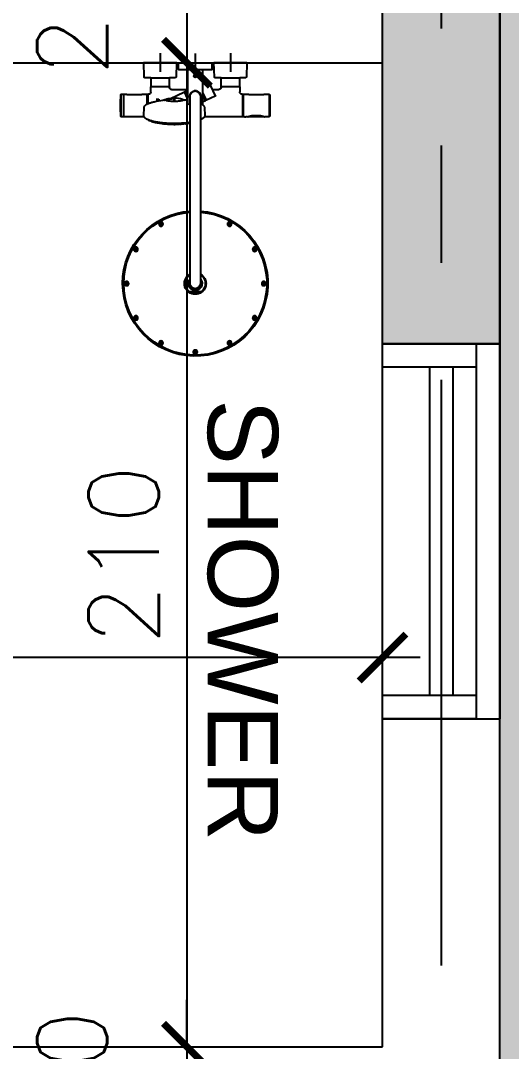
# Model space of a CAD drawing. Header units: centimetres. Extents: x -3744 to 3813, y -6963 to 3597.
# Drawn here: x -402.3 to -297.5, y 1252 to 1472 of the extents above; entities that cross this region are included whole.
import ezdxf

# ---------------------------------------------------------------- set-up
doc = ezdxf.new("R2010")
doc.units = ezdxf.units.CM
doc.header["$LTSCALE"] = 100
doc.header["$MEASUREMENT"] = 0
doc.linetypes.add('GRID$0$GRID$0$XREF GRID$0$GRIDS$0$CENTER', pattern=[2, 1.25, -0.25, 0.25, -0.25])
doc.linetypes.add('HIDDEN', pattern=[0.375, 0.25, -0.125])
for name, color, linetype in [('A0-01 FLOOR PLANS$0$BATH FIXTURES', 85, 'Continuous'), ('A0-01 FLOOR PLANS$0$DIM IN', 1, 'Continuous'), ('A0-01 FLOOR PLANS$0$TEXT', 3, 'Continuous'), ('A0-01 FLOOR PLANS$0$WALL-01', 7, 'Continuous'), ('A0-01 FLOOR PLANS$0$WALL-03', 2, 'Continuous'), ('A0-01 FLOOR PLANS$0$WINDOW', 1, 'Continuous'), ('GRID$0$XREF GRID', 11, 'GRID$0$GRID$0$XREF GRID$0$GRIDS$0$CENTER'), ('SOURROUNDING$0$DIM IN', 1, 'Continuous'), ('SOURROUNDING$0$KERBSTONE', 11, 'Continuous'), ('WALL-01', 7, 'Continuous'), ('WALL-03', 2, 'Continuous'), ('XREF GF COL$0$COLUMN', 6, 'Continuous'), ('XREF GF COL$0$COLUMN HATCH', 201, 'Continuous')]:
    doc.layers.add(name, color=color, linetype=linetype)
doc.styles.add('A0-01 FLOOR PLANS$0$22', font='romans.shx')
doc.styles.add('A0-01 FLOOR PLANS$0$ART-PS-1', font='arial.ttf', dxfattribs={"height": 20})
doc.dimstyles.new('A0-01 FLOOR PLANS$0$100', dxfattribs={"dimtxt": 15, "dimasz": 10, "dimexe": 8, "dimexo": 12, "dimgap": 6, "dimtad": 1, "dimdec": 0, "dimzin": 0, "dimdsep": 46, "dimtxsty": 'A0-01 FLOOR PLANS$0$22', "dimblk": 'A0-01 FLOOR PLANS$0$_ARCHTICK', "dimcen": 30, "dimdle": 8, "dimclrd": 1, "dimclre": 1, "dimclrt": 2, "dimadec": 0, "dimazin": 0, "dimtfac": 1, "dimtdec": 0, "dimtmove": 2, "dimatfit": 3, "dimldrblk": 'A0-01 FLOOR PLANS$0$_OBLIQUE', "dimfxl": 100, "dimtolj": 1, "dimtzin": 0, "dimarcsym": 0})

# ---------------------------------------------------------------- blocks, each defined once
blk = doc.blocks.new('XREF GF COL')
at = {"layer": 'XREF GF COL$0$COLUMN HATCH'}
blk.add_hatch(color=256, dxfattribs=at).paths.add_polyline_path([(-10714.7, 1448), (-10739.7, 1448), (-10739.7, 1368), (-10714.7, 1368)])
at = {"layer": 'XREF GF COL$0$COLUMN'}
blk.add_lwpolyline([(-10739.7, 1448), (-10714.7, 1448), (-10714.7, 1368), (-10739.7, 1368)], close=True, dxfattribs=at)
blk = doc.blocks.new('GRID')
at = {"layer": 'GRID$0$XREF GRID'}
blk.add_line((-417.5, 2960.33, 0), (-417.5, 522.76), dxfattribs=at)
blk = doc.blocks.new('A0-01 FLOOR PLANS$0$Bath_ShowerHead_D-31_01')
for p, q in [((-7.5, 0.08), (-7.5, -3.92)), ((0, 0), (0, -4)), ((7.5, 0.08), (7.5, -3.92)), ((-11, -1.97), (-10.92, -5.04)), ((-4.05, -1.92), (-10.95, -1.92)), ((-5.5, -1.92), (-9.5, -1.92)), ((-4.08, -5.04), (-4, -1.97)), ((-3.55, -2.02), (-3.55, -3.4)), ((3.53, -2), (-3.53, -2)), ((2, -2), (-2, -2)), ((3.55, -3.4), (3.55, -2.02)), ((4, -1.97), (4.08, -5.04)), ((10.95, -1.92), (4.05, -1.92)), ((9.5, -1.92), (5.5, -1.92)), ((10.92, -5.04), (11, -1.97)), ((-3.45, -3.5), (3.45, -3.5)), ((-1.57, -3.5), (-1.57, -10.83)), ((1.57, -10.83), (1.57, -3.5)), ((-5.5, -5.22), (-9.5, -5.22)), ((-9.43, -5.22), (-9.43, -7.1)), ((-5.57, -7.1), (-5.57, -5.22)), ((-4.31, -9.04), (-2.83, -5.87)), ((-1.57, -6.4), (-2.76, -5.85)), ((-0.17, -4.82), (-0.09, -4.67)), ((-0.09, -4.97), (-0.17, -4.82)), ((-0.09, -4.67), (0.09, -4.67)), ((0.09, -4.97), (-0.09, -4.97)), ((0.09, -4.67), (0.17, -4.82)), ((0.17, -4.82), (0.09, -4.97)), ((9.5, -5.22), (5.5, -5.22)), ((5.57, -5.22), (5.57, -7.1)), ((9.43, -7.1), (9.43, -5.22)), ((-14.94, -8.72), (-15.74, -8.72)), ((-14.42, -8.77), (-14.62, -8.77)), ((-11.62, -8.77), (-14.42, -8.77)), ((-11.42, -8.77), (-11.62, -8.77)), ((-10.24, -8.72), (-11.1, -8.72)), ((-10.22, -8.74), (-10.22, -13.5)), ((-10.15, -13.5), (-10.15, -8.74)), ((-9.99, -8.72), (-10.13, -8.72)), ((-9.5, -7.14), (-9.5, -8.22)), ((-9.48, -7.12), (-5.52, -7.12)), ((-5.5, -7.26), (-5.5, -7.14)), ((-3.68, -7.69), (-5.06, -7.69)), ((-1.57, -8.37), (-2.31, -9.97)), ((-2.2, -10.05), (-1.57, -8.69)), ((-0.2, -7.97), (-0.25, -8)), ((-0.25, -8), (0.25, -8)), ((-0.25, -8), (-0.25, -8.05)), ((-0.2, -7.97), (0.2, -7.97)), ((-0.2, -8.05), (-0.2, -7.97)), ((0.25, -8), (0.2, -7.97)), ((0.2, -8.05), (0.2, -7.97)), ((0.25, -8.05), (0.25, -8)), ((5.06, -7.69), (1.57, -7.69)), ((2.18, -8.15), (1.57, -7.86)), ((2.2, -8.19), (1.57, -9.55)), ((1.57, -9.75), (2.28, -8.22)), ((2.23, -8.32), (2.17, -8.29)), ((5.46, -9.68), (2.31, -8.21)), ((5.5, -7.14), (5.5, -7.26)), ((5.52, -7.12), (9.48, -7.12)), ((9.5, -8.22), (9.5, -7.14)), ((10.13, -8.72), (10, -8.72)), ((10.15, -8.74), (10.15, -10.74)), ((10.23, -10.77), (10.23, -8.74)), ((11.1, -8.72), (10.25, -8.72)), ((11.62, -8.78), (11.43, -8.77)), ((14.42, -8.78), (11.62, -8.78)), ((14.42, -8.78), (11.62, -8.78)), ((14.42, -8.78), (14.42, -8.78)), ((14.62, -8.77), (14.42, -8.78)), ((15.75, -8.72), (14.95, -8.72)), ((15.35, -8.72), (15.35, -13.52)), ((-15.89, -13.37), (-15.89, -8.87)), ((-10.15, -9.32), (-10.22, -9.32)), ((-10.22, -9.35), (-10.15, -9.35)), ((-10.15, -9.94), (-10.22, -9.94)), ((-10.22, -10.53), (-10.15, -10.53)), ((-4.28, -9.11), (-2.38, -10)), ((-2.28, -9.9), (-2.17, -9.95)), ((-2.18, -10.09), (-1.57, -10.38)), ((-1.1, -9.12), (-1.1, -13.17)), ((1.1, -13.17), (1.1, -9.12)), ((2.45, -9.98), (2.44, -10.04)), ((2.46, -9.96), (2.45, -9.98)), ((2.7, -9.83), (2.7, -9.99)), ((4.45, -9.48), (4.45, -10.04)), ((4.45, -10.04), (4.45, -10.09)), ((4.45, -10.09), (4.45, -10.19)), ((4.47, -10.14), (4.47, -10.19)), ((4.5, -9.6), (4.5, -9.65)), ((4.5, -9.67), (4.5, -9.65)), ((4.5, -10.17), (4.5, -9.67)), ((5.86, -9.73), (5.83, -9.72)), ((6.5, -10.04), (6.5, -9.98)), ((7.77, -9.74), (7.77, -10.08)), ((8.32, -9.74), (7.77, -9.74)), ((10.23, -9.57), (10.15, -9.49)), ((15.9, -8.87), (15.9, -13.37)), ((-10.15, -11.71), (-10.22, -11.71)), ((-10.22, -12.3), (-10.15, -12.3)), ((-10.15, -12.89), (-10.22, -12.89)), ((-10.22, -12.92), (-10.15, -12.92)), ((-1.96, -11.55), (-2.02, -13.28)), ((-1.1, -13.17), (-1.1, -45.07)), ((1.1, -45.07), (1.1, -13.17)), ((10.96, -13.28), (10.9, -11.55)), ((-15.74, -13.52), (-14.94, -13.52)), ((-14.8, -13.52), (-11.23, -13.52)), ((-14.01, -13.32), (-14.01, -13.32)), ((-14.01, -13.32), (-12.02, -13.32)), ((-12.02, -13.32), (-12.02, -13.32)), ((-11.09, -13.52), (-10.82, -13.52)), ((-10.51, -13.52), (-10.24, -13.52)), ((-10.13, -13.52), (-1.97, -13.52)), ((10.91, -13.52), (15.75, -13.52)), ((-7.39, -36.42), (-7.54, -36.51)), ((-7.54, -36.51), (-7.49, -36.59)), ((-7.49, -36.59), (-7.34, -36.51)), ((-7.39, -36.23), (-7.47, -36.28)), ((-7.47, -36.28), (-7.39, -36.42)), ((-7.43, -36.45), (-7.38, -36.54)), ((-7.33, -36.33), (-7.42, -36.38)), ((-7.3, -36.37), (-7.39, -36.23)), ((-7.34, -36.51), (-7.25, -36.66)), ((-7.31, -36.56), (-7.22, -36.51)), ((-7.15, -36.29), (-7.3, -36.37)), ((-7.21, -36.43), (-7.26, -36.35)), ((-7.25, -36.46), (-7.1, -36.37)), ((-7.17, -36.61), (-7.25, -36.46)), ((-7.25, -36.66), (-7.17, -36.61)), ((-7.1, -36.37), (-7.15, -36.29)), ((7.15, -36.29), (7.1, -36.37)), ((7.1, -36.37), (7.25, -36.46)), ((7.3, -36.37), (7.15, -36.29)), ((7.25, -36.46), (7.17, -36.61)), ((7.17, -36.61), (7.25, -36.66)), ((7.26, -36.35), (7.21, -36.43)), ((7.22, -36.51), (7.31, -36.56)), ((7.25, -36.66), (7.34, -36.51)), ((7.39, -36.23), (7.3, -36.37)), ((7.42, -36.38), (7.33, -36.33)), ((7.34, -36.51), (7.49, -36.59)), ((7.38, -36.54), (7.43, -36.45)), ((7.47, -36.28), (7.39, -36.23)), ((7.39, -36.42), (7.47, -36.28)), ((7.54, -36.51), (7.39, -36.42)), ((7.49, -36.59), (7.54, -36.51)), ((-12.84, -41.65), (-12.89, -41.73)), ((-12.89, -41.73), (-12.75, -41.82)), ((-12.7, -41.73), (-12.84, -41.65)), ((-12.74, -41.7), (-12.79, -41.79)), ((-12.61, -41.58), (-12.7, -41.73)), ((-12.58, -41.74), (-12.67, -41.69)), ((-12.53, -41.63), (-12.61, -41.58)), ((-12.61, -41.78), (-12.53, -41.63)), ((-12.46, -41.87), (-12.61, -41.78)), ((12.61, -41.78), (12.46, -41.87)), ((12.61, -41.58), (12.53, -41.63)), ((12.53, -41.63), (12.61, -41.78)), ((12.67, -41.69), (12.58, -41.74)), ((12.7, -41.73), (12.61, -41.58)), ((12.84, -41.65), (12.7, -41.73)), ((12.79, -41.79), (12.74, -41.7)), ((12.75, -41.82), (12.89, -41.73)), ((12.89, -41.73), (12.84, -41.65)), ((-12.75, -41.82), (-12.83, -41.97)), ((-12.83, -41.97), (-12.75, -42.02)), ((-12.77, -41.86), (-12.69, -41.91)), ((-12.75, -42.02), (-12.66, -41.87)), ((-12.66, -41.87), (-12.51, -41.95)), ((-12.61, -41.9), (-12.56, -41.81)), ((-12.51, -41.95), (-12.46, -41.87)), ((12.46, -41.87), (12.51, -41.95)), ((12.51, -41.95), (12.66, -41.87)), ((12.56, -41.81), (12.61, -41.9)), ((12.66, -41.87), (12.75, -42.02)), ((12.69, -41.91), (12.77, -41.86)), ((12.83, -41.97), (12.75, -41.82)), ((12.75, -42.02), (12.83, -41.97)), ((-1.1, -45.07), (-1.1, -49.12)), ((1.1, -49.12), (1.1, -45.07)), ((-1.3, -47.42), (-1.1, -47.42)), ((1.1, -47.42), (1.3, -47.42)), ((-14.86, -49.07), (-14.86, -49.17)), ((-14.69, -49.07), (-14.86, -49.07)), ((-14.86, -49.17), (-14.69, -49.17)), ((-14.74, -49.07), (-14.74, -49.17)), ((-14.69, -48.9), (-14.69, -49.07)), ((-14.59, -48.9), (-14.69, -48.9)), ((-14.59, -49.02), (-14.69, -49.02)), ((-14.69, -49.17), (-14.69, -49.34)), ((-14.69, -49.22), (-14.59, -49.22)), ((-14.69, -49.34), (-14.59, -49.34)), ((-14.59, -49.07), (-14.59, -48.9)), ((-14.42, -49.07), (-14.59, -49.07)), ((-14.59, -49.17), (-14.42, -49.17)), ((-14.59, -49.34), (-14.59, -49.17)), ((-14.54, -49.17), (-14.54, -49.07)), ((-14.42, -49.17), (-14.42, -49.07)), ((-2.2, -49.79), (-2.2, -48.45)), ((-0.45, -50.32), (-0.57, -50.32)), ((-0.45, -50.32), (0.45, -50.32)), ((0.57, -50.32), (0.45, -50.32)), ((2.2, -48.45), (2.2, -49.79)), ((14.59, -49.07), (14.42, -49.07)), ((14.42, -49.07), (14.42, -49.17)), ((14.42, -49.17), (14.59, -49.17)), ((14.54, -49.07), (14.54, -49.17)), ((14.69, -48.9), (14.59, -48.9)), ((14.59, -48.9), (14.59, -49.07)), ((14.69, -49.02), (14.59, -49.02)), ((14.59, -49.17), (14.59, -49.34)), ((14.59, -49.22), (14.69, -49.22)), ((14.59, -49.34), (14.69, -49.34)), ((14.69, -49.07), (14.69, -48.9)), ((14.86, -49.07), (14.69, -49.07)), ((14.69, -49.34), (14.69, -49.17)), ((14.69, -49.17), (14.86, -49.17)), ((14.74, -49.17), (14.74, -49.07)), ((14.86, -49.17), (14.86, -49.07)), ((-1.01, -50.82), (-1.3, -50.82)), ((-0.9, -50.82), (-1.01, -50.82)), ((0.9, -50.82), (-0.9, -50.82)), ((1.01, -50.82), (0.9, -50.82)), ((1.3, -50.82), (1.01, -50.82)), ((-12.75, -56.42), (-12.89, -56.51)), ((-12.89, -56.51), (-12.84, -56.59)), ((-12.84, -56.59), (-12.7, -56.51)), ((-12.75, -56.22), (-12.83, -56.27)), ((-12.83, -56.27), (-12.75, -56.42)), ((-12.79, -56.45), (-12.74, -56.54)), ((-12.69, -56.33), (-12.77, -56.38)), ((-12.66, -56.37), (-12.75, -56.22)), ((-12.7, -56.51), (-12.61, -56.66)), ((-12.67, -56.55), (-12.58, -56.5)), ((-12.51, -56.29), (-12.66, -56.37)), ((-12.56, -56.43), (-12.61, -56.34)), ((-12.61, -56.46), (-12.46, -56.37)), ((-12.53, -56.61), (-12.61, -56.46)), ((-12.61, -56.66), (-12.53, -56.61)), ((-12.46, -56.37), (-12.51, -56.29)), ((12.51, -56.29), (12.46, -56.37)), ((12.46, -56.37), (12.61, -56.46)), ((12.66, -56.37), (12.51, -56.29)), ((12.61, -56.46), (12.53, -56.61)), ((12.53, -56.61), (12.61, -56.66)), ((12.61, -56.34), (12.56, -56.43)), ((12.58, -56.5), (12.67, -56.55)), ((12.61, -56.66), (12.7, -56.51)), ((12.75, -56.22), (12.66, -56.37)), ((12.77, -56.38), (12.69, -56.33)), ((12.7, -56.51), (12.84, -56.59)), ((12.74, -56.54), (12.79, -56.45)), ((12.83, -56.27), (12.75, -56.22)), ((12.75, -56.42), (12.83, -56.27)), ((12.89, -56.51), (12.75, -56.42)), ((12.84, -56.59), (12.89, -56.51)), ((-7.25, -61.58), (-7.34, -61.73)), ((-7.17, -61.63), (-7.25, -61.58)), ((7.25, -61.58), (7.17, -61.63)), ((7.34, -61.73), (7.25, -61.58)), ((-7.49, -61.65), (-7.54, -61.73)), ((-7.54, -61.73), (-7.39, -61.82)), ((-7.34, -61.73), (-7.49, -61.65)), ((-7.39, -61.82), (-7.47, -61.96)), ((-7.47, -61.96), (-7.39, -62.01)), ((-7.38, -61.7), (-7.43, -61.79)), ((-7.42, -61.86), (-7.33, -61.91)), ((-7.39, -62.01), (-7.3, -61.87)), ((-7.22, -61.73), (-7.31, -61.68)), ((-7.3, -61.87), (-7.15, -61.95)), ((-7.26, -61.89), (-7.21, -61.81)), ((-7.25, -61.78), (-7.17, -61.63)), ((-7.1, -61.87), (-7.25, -61.78)), ((-7.15, -61.95), (-7.1, -61.87)), ((-0.05, -63.71), (-0.22, -63.71)), ((-0.22, -63.71), (-0.22, -63.81)), ((-0.1, -63.71), (-0.1, -63.81)), ((0.05, -63.54), (-0.05, -63.54)), ((-0.05, -63.54), (-0.05, -63.71)), ((0.05, -63.66), (-0.05, -63.66)), ((0.05, -63.71), (0.05, -63.54)), ((0.22, -63.71), (0.05, -63.71)), ((0.1, -63.81), (0.1, -63.71)), ((0.22, -63.81), (0.22, -63.71)), ((7.25, -61.78), (7.1, -61.87)), ((7.1, -61.87), (7.15, -61.95)), ((7.15, -61.95), (7.3, -61.87)), ((7.17, -61.63), (7.25, -61.78)), ((7.21, -61.81), (7.26, -61.89)), ((7.31, -61.68), (7.22, -61.73)), ((7.3, -61.87), (7.39, -62.01)), ((7.33, -61.91), (7.42, -61.86)), ((7.49, -61.65), (7.34, -61.73)), ((7.43, -61.79), (7.38, -61.7)), ((7.39, -61.82), (7.54, -61.73)), ((7.47, -61.96), (7.39, -61.82)), ((7.39, -62.01), (7.47, -61.96)), ((7.54, -61.73), (7.49, -61.65)), ((-0.22, -63.81), (-0.05, -63.81)), ((-0.05, -63.81), (-0.05, -63.98)), ((-0.05, -63.86), (0.05, -63.86)), ((-0.05, -63.98), (0.05, -63.98)), ((0.05, -63.81), (0.22, -63.81)), ((0.05, -63.98), (0.05, -63.81))]:
    blk.add_line(p, q)
for centre, radius in [((0, -4.82), 0.246), ((0, -4.82), 0.18), ((-7.32, -36.44), 0.45), ((-7.32, -36.44), 0.41), ((7.32, -36.44), 0.45), ((7.32, -36.44), 0.41), ((-12.68, -41.8), 0.45), ((-12.68, -41.8), 0.41), ((12.68, -41.8), 0.45), ((12.68, -41.8), 0.41), ((-14.64, -49.12), 0.45), ((-14.64, -49.12), 0.41), ((14.64, -49.12), 0.45), ((14.64, -49.12), 0.41), ((-12.68, -56.44), 0.45), ((-12.68, -56.44), 0.41), ((12.68, -56.44), 0.45), ((12.68, -56.44), 0.41), ((-7.32, -61.8), 0.45), ((-7.32, -61.8), 0.41), ((7.32, -61.8), 0.45), ((7.32, -61.8), 0.41), ((0, -63.76), 0.45), ((0, -63.76), 0.41)]:
    blk.add_circle(centre, radius)
for centre, radius, start, end in [((-10.95, -1.97), 0.05, 90, 181.5), ((-4.05, -1.97), 0.05, 358.5, 90), ((-3.53, -2.02), 0.02, 90, 180), ((3.53, -2.02), 0.02, 0, 90), ((4.05, -1.97), 0.05, 90, 181.5), ((10.95, -1.97), 0.05, 358.5, 90), ((-3.45, -3.4), 0.1, 180, 270), ((3.45, -3.4), 0.1, 270, 0), ((-10.77, -5.04), 0.15, 181.5, 268.1235), ((-7.5, 94.76), 100, 268.1235, 268.854), ((-7.5, 94.76), 100, 271.146, 271.8765), ((-4.23, -5.04), 0.15, 271.8765, 358.5), ((-2.78, -5.89), 0.05, 65, 155), ((0, -4.82), 0.3, 255, 195), ((4.23, -5.04), 0.15, 181.5, 268.1235), ((7.5, 94.76), 100, 268.1235, 268.854), ((7.5, 94.76), 100, 271.146, 271.8765), ((10.77, -5.04), 0.15, 271.8765, 358.5), ((-15.74, -8.87), 0.15, 90.4837, 180.0005), ((-14.49, -6.71), 2.06, 259.3919, 261.1025), ((-14.43, -6.33), 2.44, 260.7742, 265.5339), ((-11.61, -6.33), 2.44, 274.4645, 279.2276), ((-11.51, -6.98), 1.78, 279.0316, 280.3594), ((-10.24, -8.74), 0.02, 0, 90), ((-10.13, -8.74), 0.02, 90, 180), ((-10, -8.22), 0.5, 270.4238, 359.5853), ((-9.48, -7.14), 0.02, 90, 180), ((-9.41, -7.1), 0.02, 180, 270), ((-5.59, -7.1), 0.02, 270, 0), ((-5.52, -7.14), 0.02, 0, 90), ((-5.06, -7.26), 0.444, 181.5907, 267.0077), ((0, -9.12), 1.13, 102.7838, 191.5041), ((0, -9.12), 1.1, 0, 180), ((0, -9.12), 1.13, 0, 77.1991), ((2.18, -8.27), 0.02, 155, 245), ((2.17, -8.18), 0.03, 335, 65), ((2.3, -8.23), 0.02, 65, 155), ((5.06, -7.26), 0.444, 271.3582, 358.5138), ((5.52, -7.14), 0.02, 90, 180), ((5.59, -7.1), 0.02, 180, 270), ((9.41, -7.1), 0.02, 270, 0), ((9.48, -7.14), 0.02, 0, 90), ((10, -8.22), 0.497, 180.2837, 270.0504), ((10.13, -8.74), 0.02, 0, 90), ((10.25, -8.74), 0.02, 90, 180), ((11.1, -8.77), 0.0505, 46.9195, 89.7895), ((11.61, -6.44), 2.33, 260.4502, 265.432), ((11.23, -8.77), 0.0307, 68.4365, 95.6982), ((14.44, -6.44), 2.33, 274.5661, 279.5519), ((14.82, -8.77), 0.0307, 84.3084, 113.464), ((14.95, -8.77), 0.0505, 90.2105, 133.0804), ((15.75, -8.87), 0.15, 359.9994, 90.499), ((84.08, -11.12), 100, 178.7132, 181.2877), ((-4.26, -9.06), 0.05, 155, 245), ((-2.36, -9.95), 0.05, 245, 335), ((-2.17, -10.06), 0.03, 155, 245), ((-2.18, -9.97), 0.02, 335, 65), ((-1.53, -10.83), 0.03, 180, 262.9292), ((0, 1.55), 12.5, 262.9292, 264.9514), ((0, -9.12), 1.13, 347.0955, 0), ((0, 1.55), 12.5, 275.0486, 277.0708), ((1.53, -10.83), 0.03, 277.0708, 0), ((-1.86, 11.13), 21.49, 279.1725, 281.6283), ((2.77, -9.83), 0.0688, 110.5785, 179.6732), ((4.52, -9.6), 0.02, 89.4549, 180), ((4.47, -14.33), 4.75, 70.3229, 89.4549), ((4.74, -17.38), 7.73, 81.8576, 85.6981), ((6.18, -10.01), 0.0683, 17.0873, 69.4893), ((6.18, -10.03), 0.0688, 27.4358, 69.422), ((10.8, 11.12), 21.49, 258.3745, 263.3006), ((-84.07, -11.12), 100, 358.7126, 1.287), ((-15.74, -13.37), 0.15, 179.9997, 270.0108), ((-14.01, -15.69), 2.36, 89.9874, 113.2654), ((-14.81, -13.47), 0.0472, 176.4407, 249.6056), ((-14.04, -15.57), 2.19, 89.1588, 110.5651), ((-12.02, -15.69), 2.36, 66.7399, 90.0119), ((-12.03, -15.83), 2.45, 70.5873, 89.6922), ((-11.22, -13.47), 0.0475, 288.6919, 2.8285), ((-10.77, -14.08), 0.56, 94.061, 94.739), ((-10.82, -13.51), 0.0147, 276.3407, 278.3544), ((-10.66, -15.82), 2.3, 86.2644, 93.6304), ((-10.66, -16.5), 2.98, 87.2513, 90.9598), ((-10.48, -12.57), 0.953, 267.5377, 268.1419), ((-10.51, -13.5), 0.0168, 261.4715, 263.6935), ((-10.52, -13.61), 0.0874, 84.5355, 86.4641), ((-10.24, -13.5), 0.02, 270, 0), ((-10.13, -13.5), 0.02, 180, 270), ((4.8, -6.63), 8.53, 269.8368, 272.5731), ((4.93, -2.23), 12.92, 271.1539, 273.6573), ((5.2, -2.65), 12.48, 272.5174, 275.0502), ((5.51, -3.42), 11.7, 273.8933, 276.5191), ((5.86, -4.52), 10.57, 275.3173, 278.1182), ((6.26, -5.88), 9.16, 276.8331, 279.913), ((6.72, -7.42), 7.57, 278.4883, 282.0418), ((7.09, -8.34), 6.6, 280.5691, 283.982), ((15.75, -13.37), 0.15, 269.9564, 0), ((0, -49.12), 15.5, 94.0697, 0), ((0, -49.12), 15.32, 94.1175, 0), ((0, -49.12), 15.3, 94.123, 0), ((0, -49.12), 15.29, 94.1256, 0), ((0, -49.12), 15.27, 94.131, 0), ((0, -49.12), 15.5, 0, 85.9303), ((0, -49.12), 15.32, 0, 85.8825), ((0, -49.12), 15.3, 0, 85.877), ((0, -49.12), 15.29, 0, 85.8744), ((0, -49.12), 15.27, 0, 85.869), ((0, -49.12), 2.3, 118.5719, 162.9284), ((0, -49.12), 2.15, 127.2488, 232.7512), ((0, -49.12), 1.47, 138.4433, 0), ((0, -49.12), 1.35, 144.5691, 0), ((0, -49.12), 1.33, 145.7987, 244.4562), ((0, -49.12), 2.15, 124.3637, 127.2488), ((0, -49.12), 2.15, 120.7723, 124.3637), ((0, -49.12), 1.33, 295.5438, 34.2013), ((0, -49.12), 2.3, 17.0716, 61.4281), ((0, -49.12), 2.15, 55.6363, 59.2277), ((0, -49.12), 1.47, 0, 41.5567), ((0, -49.12), 1.35, 0, 35.4309), ((0, -49.12), 2.15, 52.7512, 55.6363), ((0, -49.12), 2.15, 307.2488, 52.7512), ((0, -49.12), 2.3, 169.228, 190.772), ((0, -49.12), 2.3, 162.9301, 169.228), ((0, -49.12), 2.3, 190.772, 197.0699), ((-2.17, -48.45), 0.03, 162.9301, 180), ((-2.17, -49.79), 0.03, 180, 197.0699), ((0, -49.12), 2.3, 197.0716, 342.9284), ((0, -49.12), 1.1, 180, 0), ((0, -49.12), 2.3, 10.772, 17.0699), ((2.17, -48.45), 0.03, 0, 17.0699), ((0, -49.12), 2.3, 342.9301, 349.228), ((2.17, -49.79), 0.03, 342.9301, 0), ((0, -49.12), 2.3, 349.228, 10.772), ((0, -49.12), 2.15, 232.7512, 235.6363), ((0, -49.12), 2.15, 235.6363, 304.3637), ((0, -49.12), 2.15, 304.3637, 307.2488)]:
    blk.add_arc(centre, radius, start, end)
for centre, major_axis, ratio, start_param, end_param in [((-5.06, -7.19), (0, 0.5), 1, 3.091409, 3.141593), ((2.72, -9.83), (0.02, 0), 0.241922, 3.141593, 3.167236), ((4.47, -14.05), (-4.73, 0), 0.970296, 4.728297, 5.086392), ((4.47, -14.22), (4.73, 0), 0.970296, 1.196063, 1.554861), ((4.47, -14.24), (4.73, 0), 0.970296, 1.196793, 1.554888), ((-2.17, -48.45), (-0.0287, 0.0088), 0.989207, 0, 0.288551), ((-2.17, -49.79), (-0.0287, -0.0088), 0.989207, 5.994634, 6.283185), ((2.17, -48.45), (-0.0287, -0.0088), 0.989207, 2.853042, 3.141593), ((2.17, -49.79), (0.0287, -0.0088), 0.989207, 0, 0.288551)]:
    blk.add_ellipse(centre, major_axis=major_axis, ratio=ratio, start_param=start_param, end_param=end_param)
for points, degree, knots in [([(-14.87, -8.73), (-14.88, -8.73), (-14.91, -8.73), (-14.93, -8.72), (-14.93, -8.72), (-14.94, -8.72), (-14.94, -8.72), (-14.94, -8.72), (-14.95, -8.72)], 3, [0, 0, 0, 0, 0.245741, 0.69191, 0.916224, 0.957728, 0.982787, 1, 1, 1, 1]), ([(-11.1, -8.72), (-11.1, -8.72), (-11.11, -8.72), (-11.11, -8.72), (-11.11, -8.72), (-11.12, -8.72), (-11.15, -8.73), (-11.18, -8.73), (-11.19, -8.74)], 3, [0, 0, 0, 0, 0.015565, 0.048335, 0.127827, 0.377073, 0.755534, 1, 1, 1, 1]), ([(-1.44, -10.86), (-1.47, -10.88), (-1.56, -10.94), (-1.67, -11.03), (-1.78, -11.13), (-1.87, -11.25), (-1.94, -11.39), (-1.95, -11.49), (-1.96, -11.55)], 3, [0.5801674, 0.5801674, 0.5801674, 0.5801674, 0.6259358, 0.696701, 0.7574415, 0.8282146, 0.9090569, 1, 1, 1, 1]), ([(-1.57, -10.56), (-1.58, -10.52), (-1.6, -10.44), (-1.63, -10.37), (-1.63, -10.34)], 3, [0.5121966, 0.5121966, 0.5121966, 0.5121966, 0.6261046, 0.7145426, 0.7145426, 0.7145426, 0.7145426]), ([(2.44, -10.04), (2.44, -10.06), (2.44, -10.08), (2.45, -10.1), (2.45, -10.1)], 3, [0, 0, 0, 0, 0.0633839, 0.1139324, 0.1139324, 0.1139324, 0.1139324]), ([(2.45, -9.97), (2.45, -9.97), (2.45, -9.97), (2.45, -9.97), (2.45, -9.98), (2.45, -9.98), (2.45, -9.98)], 5, [0.49842013, 0.49842013, 0.49842013, 0.49842013, 0.49842013, 0.49842013, 0.50000075, 0.51157507, 0.51157507, 0.51157507, 0.51157507, 0.51157507, 0.51157507]), ([(2.7, -9.8), (2.7, -9.81), (2.66, -9.82), (2.59, -9.85), (2.52, -9.88), (2.48, -9.92), (2.47, -9.94), (2.46, -9.94)], 3, [0.4254993, 0.4254993, 0.4254993, 0.4254993, 0.4526311, 0.5889127, 0.7344681, 0.8892637, 0.9254156, 0.9254156, 0.9254156, 0.9254156]), ([(2.62, -9.91), (2.62, -9.91), (2.62, -9.91), (2.62, -9.89), (2.63, -9.87), (2.67, -9.85), (2.68, -9.84), (2.69, -9.84)], 3, [0.4958252, 0.4958252, 0.4958252, 0.4958252, 0.5, 0.5, 0.5625, 0.5625, 0.58796867, 0.58796867, 0.58796867, 0.58796867]), ([(4.47, -10.19), (4.23, -10.19), (3.98, -10.18), (3.65, -10.16), (3.54, -10.15), (3.34, -10.13), (3.25, -10.12), (3.08, -10.09), (3, -10.08), (2.87, -10.05), (2.81, -10.03), (2.68, -9.99), (2.63, -9.96), (2.62, -9.92)], 3, [0, 0, 0, 0, 0.125, 0.125, 0.1875, 0.1875, 0.25, 0.25, 0.3125, 0.3125, 0.375, 0.375, 0.4856991, 0.4856991, 0.4856991, 0.4856991]), ([(2.7, -9.87), (2.66, -9.89), (2.65, -9.91), (2.65, -9.94), (2.66, -9.96), (2.67, -9.98)], 3, [0.4257206, 0.4257206, 0.4257206, 0.4257206, 0.5, 0.5, 0.5536818, 0.5536818, 0.5536818, 0.5536818]), ([(4.45, -9.48), (4.45, -9.47), (4.45, -9.47), (4.44, -9.47), (4.44, -9.46), (4.44, -9.46), (4.43, -9.46), (4.42, -9.45), (4.41, -9.45), (4.4, -9.45), (4.4, -9.45), (4.4, -9.45)], 3, [0, 0, 0, 0, 0.059506, 0.159563, 0.245992, 0.329643, 0.42315, 0.565802, 0.784627, 0.970374, 1, 1, 1, 1]), ([(6.32, -9.92), (6.32, -9.94), (6.31, -9.95), (6.26, -9.98), (6.23, -10), (6.14, -10.03), (6.08, -10.05), (5.95, -10.08), (5.87, -10.09), (5.61, -10.13), (5.41, -10.15), (4.96, -10.18), (4.72, -10.19), (4.47, -10.19)], 3, [0.5117194, 0.5117194, 0.5117194, 0.5117194, 0.5625, 0.5625, 0.625, 0.625, 0.6875, 0.6875, 0.75, 0.75, 0.875, 0.875, 1, 1, 1, 1]), ([(4.55, -9.65), (4.54, -9.65), (4.54, -9.65), (4.53, -9.65), (4.52, -9.65), (4.51, -9.65), (4.5, -9.66), (4.5, -9.66), (4.5, -9.67), (4.5, -9.67), (4.5, -9.67)], 3, [0, 0, 0, 0, 0.076286, 0.279716, 0.508547, 0.661979, 0.772982, 0.883151, 0.998032, 1, 1, 1, 1]), ([(5.39, -9.67), (5.53, -9.68), (5.67, -9.7), (5.87, -9.73), (5.95, -9.74), (6.08, -9.77), (6.14, -9.79), (6.23, -9.82), (6.26, -9.84), (6.31, -9.87), (6.32, -9.89), (6.32, -9.91), (6.32, -9.91), (6.32, -9.91)], 3, [0.1647399, 0.1647399, 0.1647399, 0.1647399, 0.25, 0.25, 0.3125, 0.3125, 0.375, 0.375, 0.4375, 0.4375, 0.5, 0.5, 0.5032189, 0.5032189, 0.5032189, 0.5032189]), ([(6.27, -9.97), (6.29, -9.96), (6.3, -9.94), (6.3, -9.91), (6.29, -9.89), (6.24, -9.86), (6.21, -9.84), (6.11, -9.81), (6.06, -9.79), (5.93, -9.77), (5.85, -9.75), (5.68, -9.73), (5.6, -9.72), (5.5, -9.71)], 3, [0.4482744, 0.4482744, 0.4482744, 0.4482744, 0.5, 0.5, 0.5625, 0.5625, 0.625, 0.625, 0.6875, 0.6875, 0.75, 0.75, 0.8100245, 0.8100245, 0.8100245, 0.8100245]), ([(5.89, -9.73), (5.88, -9.73), (5.88, -9.73), (5.87, -9.73), (5.85, -9.72), (5.83, -9.72), (5.83, -9.72)], 3, [0.74785872, 0.74785872, 0.74785872, 0.74785872, 0.75028089, 0.75154772, 0.75733642, 0.76181543, 0.76181543, 0.76181543, 0.76181543]), ([(6.5, -9.98), (6.49, -9.96), (6.48, -9.93), (6.44, -9.89), (6.37, -9.85), (6.27, -9.81), (6.15, -9.78), (6.02, -9.75), (5.93, -9.74), (5.89, -9.73)], 3, [0, 0, 0, 0, 0.131987, 0.281792, 0.449255, 0.586344, 0.733125, 0.889496, 1, 1, 1, 1]), ([(6.18, -9.91), (6.17, -9.91), (6.17, -9.91), (6.14, -9.89), (6.11, -9.87), (6.08, -9.86)], 3, [0.0968, 0.0968, 0.0968, 0.0968, 0.125, 0.125, 0.2392713, 0.2392713, 0.2392713, 0.2392713]), ([(6.24, -10), (6.24, -10), (6.24, -9.98), (6.22, -9.95), (6.21, -9.93), (6.2, -9.93)], 3, [0, 0, 0, 0, 0.094437, 0.572572, 1, 1, 1, 1]), ([(6.49, -10.09), (6.49, -10.09), (6.5, -10.08), (6.5, -10.06), (6.5, -10.04)], 3, [0.8927078, 0.8927078, 0.8927078, 0.8927078, 0.923572, 1, 1, 1, 1]), ([(6.5, -10.05), (6.5, -10.05), (6.5, -10.05), (6.5, -10.05), (6.5, -10.04)], 3, [0.49985456, 0.49985456, 0.49985456, 0.49985456, 0.499857717, 0.505184623, 0.505184623, 0.505184623, 0.505184623]), ([(10.9, -11.55), (10.9, -11.5), (10.89, -11.42), (10.84, -11.3), (10.79, -11.21), (10.73, -11.15), (10.66, -11.07), (10.55, -10.97), (10.39, -10.86), (10.2, -10.76), (9.98, -10.66), (9.72, -10.56), (9.43, -10.47), (9.11, -10.39), (8.73, -10.3), (8.46, -10.25), (8.29, -10.22)], 3, [0, 0, 0, 0, 0.076639, 0.140286, 0.191004, 0.231676, 0.270773, 0.344619, 0.422888, 0.492029, 0.569644, 0.657173, 0.731485, 0.813325, 0.902766, 1, 1, 1, 1]), ([(-2.02, -13.28), (-2.02, -13.33), (-2.02, -13.41), (-1.98, -13.52), (-1.93, -13.61), (-1.87, -13.68), (-1.78, -13.78), (-1.63, -13.9), (-1.4, -14.04), (-1.21, -14.13), (-1.1, -14.18), (-1.1, -14.18)], 3, [0, 0, 0, 0, 0.0201993, 0.0389749, 0.0548851, 0.0680309, 0.0803254, 0.1107287, 0.1406106, 0.1698338, 0.17045, 0.17045, 0.17045, 0.17045]), ([(-1.32, -14.07), (-1.31, -14.08), (-1.26, -14.12), (-1.19, -14.18), (-1.13, -14.22), (-1.1, -14.23)], 3, [0.320972, 0.320972, 0.320972, 0.320972, 0.3458905, 0.4291154, 0.4686404, 0.4686404, 0.4686404, 0.4686404]), ([(1.1, -14.73), (1.24, -14.75), (1.56, -14.8), (2.13, -14.86), (2.83, -14.92), (3.61, -14.96), (4.4, -14.97), (5.2, -14.96), (5.99, -14.93), (6.68, -14.88), (7.29, -14.81), (7.82, -14.74), (8.33, -14.65), (8.79, -14.56), (9.2, -14.46), (9.54, -14.36), (9.83, -14.26), (10.07, -14.17), (10.25, -14.08), (10.41, -14), (10.55, -13.92), (10.66, -13.83), (10.76, -13.74), (10.84, -13.65), (10.91, -13.54), (10.96, -13.42), (10.96, -13.33), (10.96, -13.28)], 3, [0.3258306, 0.3258306, 0.3258306, 0.3258306, 0.3501234, 0.3796535, 0.4187131, 0.4577747, 0.4968356, 0.5358975, 0.5749598, 0.6140192, 0.6433242, 0.6726312, 0.7025236, 0.7336544, 0.7594589, 0.7859554, 0.810673, 0.8325632, 0.8516356, 0.8676157, 0.8855409, 0.9055164, 0.9198472, 0.9366347, 0.9558872, 0.9776111, 1, 1, 1, 1]), ([(1.1, -14.9), (1.11, -14.9), (1.32, -14.94), (1.73, -15), (2.38, -15.07), (3.08, -15.13), (3.77, -15.15), (4.24, -15.16), (4.47, -15.16)], 5, [0.90399804, 0.90399804, 0.90399804, 0.90399804, 0.90399804, 0.90399804, 0.90625, 0.9375, 0.96875, 1, 1, 1, 1, 1, 1]), ([(1.88, -15), (1.88, -15), (1.88, -15.01), (1.89, -15.02), (1.9, -15.03), (1.91, -15.04), (1.91, -15.04), (1.92, -15.05), (1.93, -15.05), (1.95, -15.05), (1.98, -15.06), (1.99, -15.06), (2, -15.06)], 3, [0, 0, 0, 0, 0.078849, 0.165941, 0.23991, 0.304842, 0.36235, 0.422637, 0.520357, 0.766738, 0.969433, 1, 1, 1, 1]), ([(2, -15.06), (2.01, -15.06), (2.03, -15.06), (2.06, -15.07), (2.09, -15.07), (2.11, -15.07), (2.13, -15.06), (2.14, -15.06), (2.15, -15.05), (2.16, -15.04), (2.16, -15.02), (2.16, -15.02), (2.16, -15.01)], 3, [0, 0, 0, 0, 0.136394, 0.294134, 0.458405, 0.64934, 0.704181, 0.759795, 0.824948, 0.900015, 0.980398, 1, 1, 1, 1]), ([(3.06, -15.12), (3.06, -15.12), (3.06, -15.13), (3.07, -15.14), (3.07, -15.15), (3.08, -15.16), (3.09, -15.16), (3.1, -15.17), (3.1, -15.17), (3.11, -15.17), (3.13, -15.17), (3.15, -15.17), (3.17, -15.18), (3.17, -15.18)], 3, [0, 0, 0, 0, 0.004737, 0.111726, 0.196853, 0.269065, 0.331169, 0.383075, 0.430362, 0.494221, 0.682743, 0.896328, 1, 1, 1, 1]), ([(3.17, -15.18), (3.18, -15.18), (3.19, -15.18), (3.22, -15.18), (3.26, -15.18), (3.28, -15.18), (3.29, -15.18), (3.31, -15.18), (3.32, -15.17), (3.33, -15.16), (3.34, -15.15), (3.34, -15.14), (3.34, -15.13), (3.34, -15.13)], 3, [0, 0, 0, 0, 0.066927, 0.215245, 0.362572, 0.517578, 0.682587, 0.723014, 0.771108, 0.831848, 0.902048, 0.978518, 1, 1, 1, 1]), ([(3.35, -15.13), (3.36, -15.13), (3.37, -15.13), (3.39, -15.13), (3.41, -15.13), (3.41, -15.13)], 3, [0.6390182, 0.6390182, 0.6390182, 0.6390182, 0.7543694, 0.9483646, 1, 1, 1, 1]), ([(3.41, -15.13), (3.42, -15.13), (3.44, -15.13), (3.48, -15.13), (3.5, -15.13), (3.52, -15.13), (3.53, -15.12), (3.55, -15.11), (3.56, -15.1), (3.56, -15.09), (3.56, -15.08), (3.56, -15.08)], 3, [0, 0, 0, 0, 0.135585, 0.313743, 0.503936, 0.629642, 0.717386, 0.799718, 0.882901, 0.972509, 1, 1, 1, 1]), ([(4.33, -15.17), (4.33, -15.17), (4.33, -15.18), (4.34, -15.19), (4.35, -15.2), (4.36, -15.21), (4.36, -15.21), (4.37, -15.21), (4.38, -15.22), (4.38, -15.22), (4.4, -15.22), (4.42, -15.22), (4.43, -15.22), (4.44, -15.22)], 3, [0, 0, 0, 0, 0.051707, 0.151707, 0.232823, 0.302041, 0.360979, 0.408736, 0.451413, 0.515564, 0.717797, 0.931323, 1, 1, 1, 1]), ([(4.44, -15.22), (4.45, -15.22), (4.46, -15.22), (4.49, -15.22), (4.53, -15.22), (4.56, -15.22), (4.56, -15.22), (4.58, -15.21), (4.59, -15.21), (4.6, -15.2), (4.61, -15.18), (4.61, -15.17), (4.61, -15.17)], 3, [0, 0, 0, 0, 0.090801, 0.237555, 0.381893, 0.531915, 0.710019, 0.747984, 0.801281, 0.861969, 0.933494, 1, 1, 1, 1]), ([(5.6, -15.13), (5.6, -15.13), (5.6, -15.14), (5.61, -15.15), (5.62, -15.17), (5.62, -15.17), (5.63, -15.18), (5.64, -15.18), (5.65, -15.18), (5.66, -15.18), (5.68, -15.18), (5.7, -15.18), (5.72, -15.18), (5.73, -15.18)], 3, [0, 0, 0, 0, 0.045652, 0.139085, 0.214141, 0.278103, 0.332441, 0.377213, 0.420253, 0.487307, 0.718989, 0.910147, 1, 1, 1, 1]), ([(5.73, -15.18), (5.73, -15.18), (5.75, -15.18), (5.78, -15.18), (5.81, -15.17), (5.83, -15.17), (5.84, -15.17), (5.85, -15.17), (5.86, -15.16), (5.87, -15.15), (5.88, -15.14), (5.88, -15.13), (5.88, -15.12)], 3, [0, 0, 0, 0, 0.076864, 0.239324, 0.400516, 0.569749, 0.685309, 0.731073, 0.786683, 0.853107, 0.930836, 1, 1, 1, 1]), ([(6.79, -15.04), (6.79, -15.04), (6.8, -15.05), (6.81, -15.06), (6.82, -15.06), (6.82, -15.06), (6.83, -15.07), (6.85, -15.07), (6.87, -15.07), (6.9, -15.06), (6.91, -15.06), (6.91, -15.06)], 3, [0.1457434, 0.1457434, 0.1457434, 0.1457434, 0.2030523, 0.2698241, 0.3285346, 0.3805531, 0.4353016, 0.5298208, 0.7657184, 0.9558164, 1, 1, 1, 1]), ([(6.91, -15.06), (6.92, -15.06), (6.94, -15.06), (6.97, -15.06), (7, -15.05), (7.02, -15.05), (7.03, -15.04), (7.04, -15.04), (7.05, -15.03), (7.06, -15.01), (7.06, -15), (7.06, -15)], 3, [0, 0, 0, 0, 0.122667, 0.293461, 0.466066, 0.66077, 0.72284, 0.783744, 0.853978, 0.934717, 1, 1, 1, 1]), ([(8.67, -14.74), (8.67, -14.74), (8.84, -14.7), (9, -14.65), (9.15, -14.61), (9.29, -14.56), (9.42, -14.52)], 5, [0.12454787, 0.12454787, 0.12454787, 0.12454787, 0.12454787, 0.12454787, 0.125, 0.15625, 0.15625, 0.15625, 0.15625, 0.15625, 0.15625]), ([(9.45, -14.51), (9.54, -14.48), (9.71, -14.41), (9.92, -14.31), (10.09, -14.21), (10.19, -14.14), (10.24, -14.09), (10.26, -14.08)], 3, [0, 0, 0, 0, 0.132302, 0.2916949, 0.4034734, 0.5149699, 0.5620238, 0.5620238, 0.5620238, 0.5620238])]:
    blk.add_open_spline(points, degree=degree, knots=knots)
for points, degree in [([(-10, -8.72), (-10, -8.72), (-10, -8.72), (-10, -8.72)], 3), ([(-5.5, -7.27), (-5.5, -7.26), (-5.5, -7.26), (-5.5, -7.26)], 3), ([(5.5, -7.26), (5.5, -7.26), (5.5, -7.26), (5.5, -7.27)], 3), ([(-1.47, -10.88), (-1.47, -10.87), (-1.47, -10.87), (-1.47, -10.86)], 3), ([(4.45, -9.63), (4.46, -9.63), (4.46, -9.63), (4.47, -9.63)], 3), ([(4.47, -9.66), (4.46, -9.66), (4.46, -9.66), (4.45, -9.66)], 3), ([(4.47, -10.14), (4.46, -10.14), (4.46, -10.14), (4.45, -10.14)], 3), ([(4.47, -9.63), (4.49, -9.63), (4.5, -9.63), (4.52, -9.63)], 3), ([(4.5, -9.66), (4.49, -9.66), (4.48, -9.66), (4.47, -9.66)], 3), ([(4.5, -10.14), (4.49, -10.14), (4.48, -10.14), (4.47, -10.14)], 3), ([(-1.96, -11.55), (-1.96, -11.55), (-1.96, -11.55), (-1.96, -11.55), (-1.96, -11.55), (-1.96, -11.55)], 5)]:
    blk.add_open_spline(points, degree=degree)
blk = doc.blocks.new('A0-01 FLOOR PLANS$0$_ARCHTICK')
at = {"color": 0, "linetype": 'ByBlock', "const_width": 0.15}
blk.add_lwpolyline([(-0.5, -0.5), (0.5, 0.5)], dxfattribs=at)
blk = doc.blocks.new('*D1915')
at = {"layer": 'A0-01 FLOOR PLANS$0$DIM IN', "color": 1, "lineweight": -2, "transparency": 16777216}
for p, q in [((-665, 1300), (-665, 1309.08)), ((-430, 1300), (-430, 1309.08)), ((-422, 1301.08), (-673, 1301.08))]:
    blk.add_line(p, q, dxfattribs=at)
at = {"layer": 'Defpoints', "color": 0, "transparency": 16777216}
for p in [(-665, 1301.08), (-665, 1288), (-430, 1288)]:
    blk.add_point(p, dxfattribs=at)
at = {"layer": 'A0-01 FLOOR PLANS$0$DIM IN', "color": 1, "lineweight": -2, "transparency": 16777216, "xscale": 10, "yscale": 10, "zscale": 10, "rotation": 180}
blk.add_blockref('A0-01 FLOOR PLANS$0$_ARCHTICK', (-665, 1301.08), dxfattribs=at)
at = {"layer": 'A0-01 FLOOR PLANS$0$DIM IN', "color": 1, "lineweight": -2, "transparency": 16777216, "xscale": 10, "yscale": 10, "zscale": 10}
blk.add_blockref('A0-01 FLOOR PLANS$0$_ARCHTICK', (-430, 1301.08), dxfattribs=at)
at = {"layer": 'A0-01 FLOOR PLANS$0$DIM IN', "color": 2, "transparency": 16777216, "insert": (-547.5, 1314.58), "char_height": 15, "attachment_point": 5, "style": 'A0-01 FLOOR PLANS$0$22'}
blk.add_mtext('\\A1;235', dxfattribs=at)
blk = doc.blocks.new('A0-01 FLOOR PLANS$0$_OBLIQUE')
at = {"color": 0, "linetype": 'ByBlock'}
blk.add_line((-0.5, -0.5), (0.5, 0.5), dxfattribs=at)
blk = doc.blocks.new('A0-01 FLOOR PLANS$0$ALW05')
at = {"layer": 'A0-01 FLOOR PLANS$0$WINDOW'}
for p, q in [((-1775, 2578), (-1775, 2648)), ((-1770, 2578), (-1770, 2648)), ((-1765, 2578), (-1765, 2648)), ((-1755, 2648), (-1755, 2578))]:
    blk.add_line(p, q, dxfattribs=at)
for points in [[(-1775, 2653), (-1755, 2653), (-1755, 2648), (-1775, 2648)], [(-1775, 2578), (-1755, 2578), (-1755, 2573), (-1775, 2573)]]:
    blk.add_lwpolyline(points, close=True, dxfattribs=at)
blk = doc.blocks.new('*D2022')
at = {"layer": 'A0-01 FLOOR PLANS$0$DIM IN', "color": 1, "lineweight": -2, "transparency": 16777216}
for p, q in [((-471.77, 1456), (-471.77, 1420)), ((-483.77, 1448), (-479.77, 1448)), ((-483.77, 1428), (-479.77, 1428))]:
    blk.add_line(p, q, dxfattribs=at)
at = {"layer": 'Defpoints', "color": 0, "transparency": 16777216}
for p in [(-471.77, 1448), (-471.77, 1428), (-471.77, 1428)]:
    blk.add_point(p, dxfattribs=at)
at = {"layer": 'A0-01 FLOOR PLANS$0$DIM IN', "color": 1, "lineweight": -2, "transparency": 16777216, "xscale": 10, "yscale": 10, "zscale": 10}
for p, rotation in [((-471.77, 1448), 90), ((-471.77, 1428), 270)]:
    blk.add_blockref('A0-01 FLOOR PLANS$0$_ARCHTICK', p, dxfattribs=dict(at, rotation=rotation))
at = {"layer": 'A0-01 FLOOR PLANS$0$DIM IN', "color": 2, "transparency": 16777216, "insert": (-496.27, 1438), "char_height": 15, "attachment_point": 5, "rotation": 90, "style": 'A0-01 FLOOR PLANS$0$22'}
blk.add_mtext('\\A1;20', dxfattribs=at)
blk = doc.blocks.new('*D2023')
at = {"layer": 'A0-01 FLOOR PLANS$0$DIM IN', "color": 1, "lineweight": -2, "transparency": 16777216}
for p, q in [((-471.77, 1436), (-471.77, 1210)), ((-483.77, 1428), (-479.77, 1428)), ((-483.77, 1218), (-479.77, 1218))]:
    blk.add_line(p, q, dxfattribs=at)
at = {"layer": 'Defpoints', "color": 0, "transparency": 16777216}
for p in [(-471.77, 1428), (-471.77, 1218), (-471.77, 1218)]:
    blk.add_point(p, dxfattribs=at)
at = {"layer": 'A0-01 FLOOR PLANS$0$DIM IN', "color": 1, "lineweight": -2, "transparency": 16777216, "xscale": 10, "yscale": 10, "zscale": 10}
for p, rotation in [((-471.77, 1428), 90), ((-471.77, 1218), 270)]:
    blk.add_blockref('A0-01 FLOOR PLANS$0$_ARCHTICK', p, dxfattribs=dict(at, rotation=rotation))
at = {"layer": 'A0-01 FLOOR PLANS$0$DIM IN', "color": 2, "transparency": 16777216, "insert": (-485.27, 1323), "char_height": 15, "attachment_point": 5, "rotation": 90, "style": 'A0-01 FLOOR PLANS$0$22'}
blk.add_mtext('\\A1;210', dxfattribs=at)
blk = doc.blocks.new('*D2024')
at = {"layer": 'A0-01 FLOOR PLANS$0$DIM IN', "color": 1, "lineweight": -2, "transparency": 16777216}
for p, q in [((-471.77, 1218), (-471.77, 1228)), ((-483.77, 1218), (-479.77, 1218)), ((-471.77, 1218), (-471.77, 1208)), ((-483.77, 1208), (-479.77, 1208)), ((-471.77, 1208), (-471.77, 1198))]:
    blk.add_line(p, q, dxfattribs=at)
at = {"layer": 'Defpoints', "color": 0, "transparency": 16777216}
for p in [(-471.77, 1218), (-471.77, 1208), (-471.77, 1208)]:
    blk.add_point(p, dxfattribs=at)
at = {"layer": 'A0-01 FLOOR PLANS$0$DIM IN', "color": 1, "lineweight": -2, "transparency": 16777216, "xscale": 10, "yscale": 10, "zscale": 10}
for p, rotation in [((-471.77, 1218), 270), ((-471.77, 1208), 90)]:
    blk.add_blockref('A0-01 FLOOR PLANS$0$_ARCHTICK', p, dxfattribs=dict(at, rotation=rotation))
at = {"layer": 'A0-01 FLOOR PLANS$0$DIM IN', "color": 2, "transparency": 16777216, "insert": (-496.27, 1213), "char_height": 15, "attachment_point": 5, "rotation": 90, "style": 'A0-01 FLOOR PLANS$0$22'}
blk.add_mtext('\\A1;10', dxfattribs=at)
blk = doc.blocks.new('A0-01 FLOOR PLANS')
at = {"layer": 'A0-01 FLOOR PLANS$0$WALL-01'}
for p, q in [((-405, 1368), (-405, 1608)), ((-665, 1428), (-430, 1428)), ((-430, 1368), (-430, 1428)), ((-430, 1368), (-405, 1368)), ((-430, 1218), (-430, 1288)), ((-430, 1288), (-405, 1288)), ((-405, 763), (-405, 1288)), ((-665, 1218), (-430, 1218))]:
    blk.add_line(p, q, dxfattribs=at)
at = {"layer": 'A0-01 FLOOR PLANS$0$WALL-03'}
blk.add_line((-405, 1368), (-405, 1288), dxfattribs=at)
at = {"layer": 'A0-01 FLOOR PLANS$0$BATH FIXTURES', "xscale": -1}
blk.add_blockref('A0-01 FLOOR PLANS$0$Bath_ShowerHead_D-31_01', (-470, 1430), dxfattribs=at)
at = {"layer": 'A0-01 FLOOR PLANS$0$WALL-01'}
blk.add_blockref('GRID', (0, 0), dxfattribs=at)
at = {"layer": 'A0-01 FLOOR PLANS$0$WINDOW'}
blk.add_blockref('XREF GF COL', (10309.7, 0), dxfattribs=at)
at = {"layer": 'A0-01 FLOOR PLANS$0$WINDOW', "rotation": 180}
blk.add_blockref('A0-01 FLOOR PLANS$0$ALW05', (-2185, 3941), dxfattribs=at)
at = {"layer": 'A0-01 FLOOR PLANS$0$TEXT', "style": 'A0-01 FLOOR PLANS$0$ART-PS-1'}
blk.add_text('SHOWER', height=15, rotation=270, dxfattribs=at).set_placement((-467.32, 1356.18))
at = {"layer": 'A0-01 FLOOR PLANS$0$DIM IN'}
for base, p1, p2, picture, middle in [((-471.77, 1428), (-471.77, 1448), (-471.77, 1428), '*D2022', (-496.27, 1438)), ((-471.77, 1218), (-471.77, 1428), (-471.77, 1218), '*D2023', (-485.27, 1323)), ((-471.77, 1208), (-471.77, 1218), (-471.77, 1208), '*D2024', (-496.27, 1213))]:
    dim = blk.add_linear_dim(base=base, p1=p1, p2=p2, angle=90, dimstyle='A0-01 FLOOR PLANS$0$100', override={"dimfxl": 0.075}, dxfattribs=at)
    dim.commit()
    dim.dimension.update_dxf_attribs({"geometry": picture, "text_midpoint": middle})
dim = blk.add_linear_dim(base=(-665, 1301.08), p1=(-430, 1288), p2=(-665, 1288), dimstyle='A0-01 FLOOR PLANS$0$100', override={"dimfxl": 0.075}, dxfattribs=at)
dim.commit()
dim.dimension.update_dxf_attribs({"geometry": '*D1915', "text_midpoint": (-547.5, 1314.58)})
blk = doc.blocks.new('SOURROUNDING')
at = {"layer": 'SOURROUNDING$0$KERBSTONE', "lineweight": 13}
h = blk.add_hatch(dxfattribs=at)
h.set_pattern_fill('AR-HBONE', color=252, scale=5, angle=90)
h.paths.add_polyline_path([(-175, 1001.39), (-180.24, 999.4), (-175, 1003.26), (-175, 1910.07), (-189.19, 1904.68), (-175, 1915.15), (-175, 1965.25), (-177.79, 1965.57), (-175, 1966.16), (-175, 2515.31), (-190.95, 2509.26), (-175, 2521.02), (-175, 2569.63), (-179.55, 2570.15), (-175, 2571.11), (-175, 2808), (-890, 2808), (-890, 3028), (-1810, 3028), (-1810, 2511.19), (-1925, 2511.19), (-1925, 1979.72), (-1810, 1979.72), (-1810, 775), (-3028, 775), (-3028, 650), (-2728, 650), (-2448, 650), (-2428, 650), (-1382.07, 650), (-1382.07, 25), (-1257.59, 25), (-1257.07, 25), (-857.07, 25), (-732.07, 25), (-732.07, 668), (-175, 668)])
h.paths.add_polyline_path([(-1685, 828), (-1685, 2748), (-1220, 2748), (-1220, 2193), (-890, 2193), (-890, 2683), (-300, 2683), (-300, 788), (-590, 788), (-590, 793), (-817, 793), (-817, 713), (-1286.12, 713), (-1287.5, 828)], flags=16)
h.paths.add_polyline_path([(-1798.23, 1621.66), (-1726.11, 1621.66), (-1726.11, 1641.16), (-1798.23, 1641.16)], flags=16)
h.paths.add_polyline_path([(-1563.97, 2964.65), (-999.2, 2964.65), (-999.2, 3018.34), (-1563.97, 3018.34)], flags=16)
at = {"color": 6}
blk.add_lwpolyline([(-300, 2683), (-890, 2683), (-890, 2193), (-1220, 2193), (-1220, 2748), (-1685, 2748), (-1685, 828), (-890, 828), (-890, 793), (-590, 793), (-590, 788), (-300, 788)], close=True, dxfattribs=at)
at = {"layer": 'SOURROUNDING$0$DIM IN'}
blk.add_blockref('A0-01 FLOOR PLANS', (105, 35), dxfattribs=at)

msp = doc.modelspace()

# ---------------------------------------------------------------- linework, layer by layer
at = {"layer": 'WALL-01', "linetype": 'HIDDEN'}
msp.add_lwpolyline([(-300, 2683), (-890, 2683), (-890, 2193), (-1220, 2193), (-1220, 2748), (-1685, 2748), (-1685, 828), (-890, 828), (-890, 793), (-590, 793), (-590, 788), (-300, 788)], close=True, dxfattribs=at)

# ---------------------------------------------------------------- block references
at = {"layer": 'WALL-03'}
msp.add_blockref('SOURROUNDING', (0, 0), dxfattribs=at)

doc.saveas('drawing.dxf')
